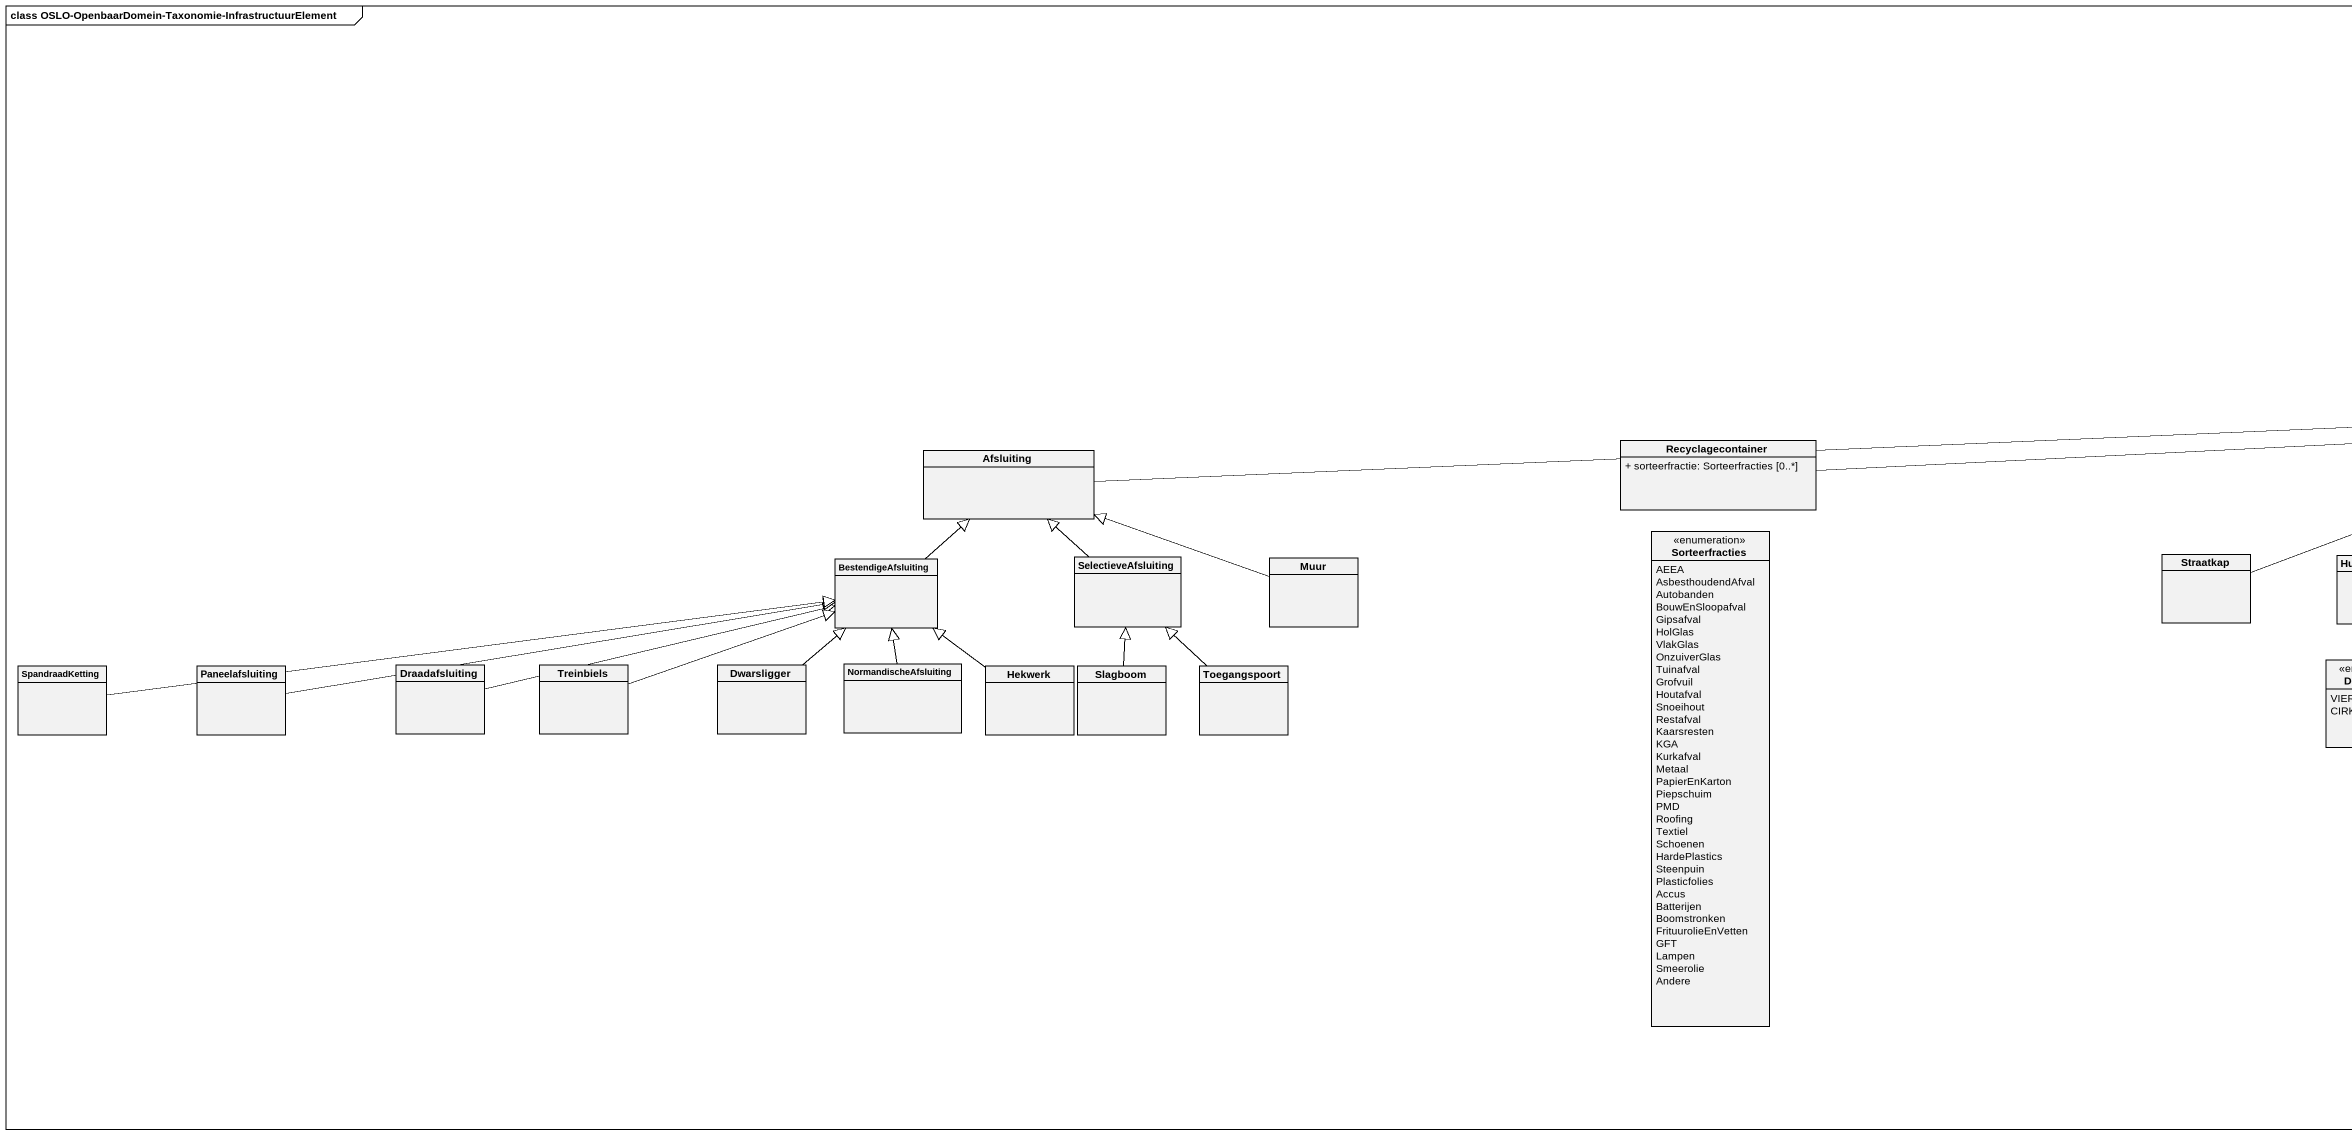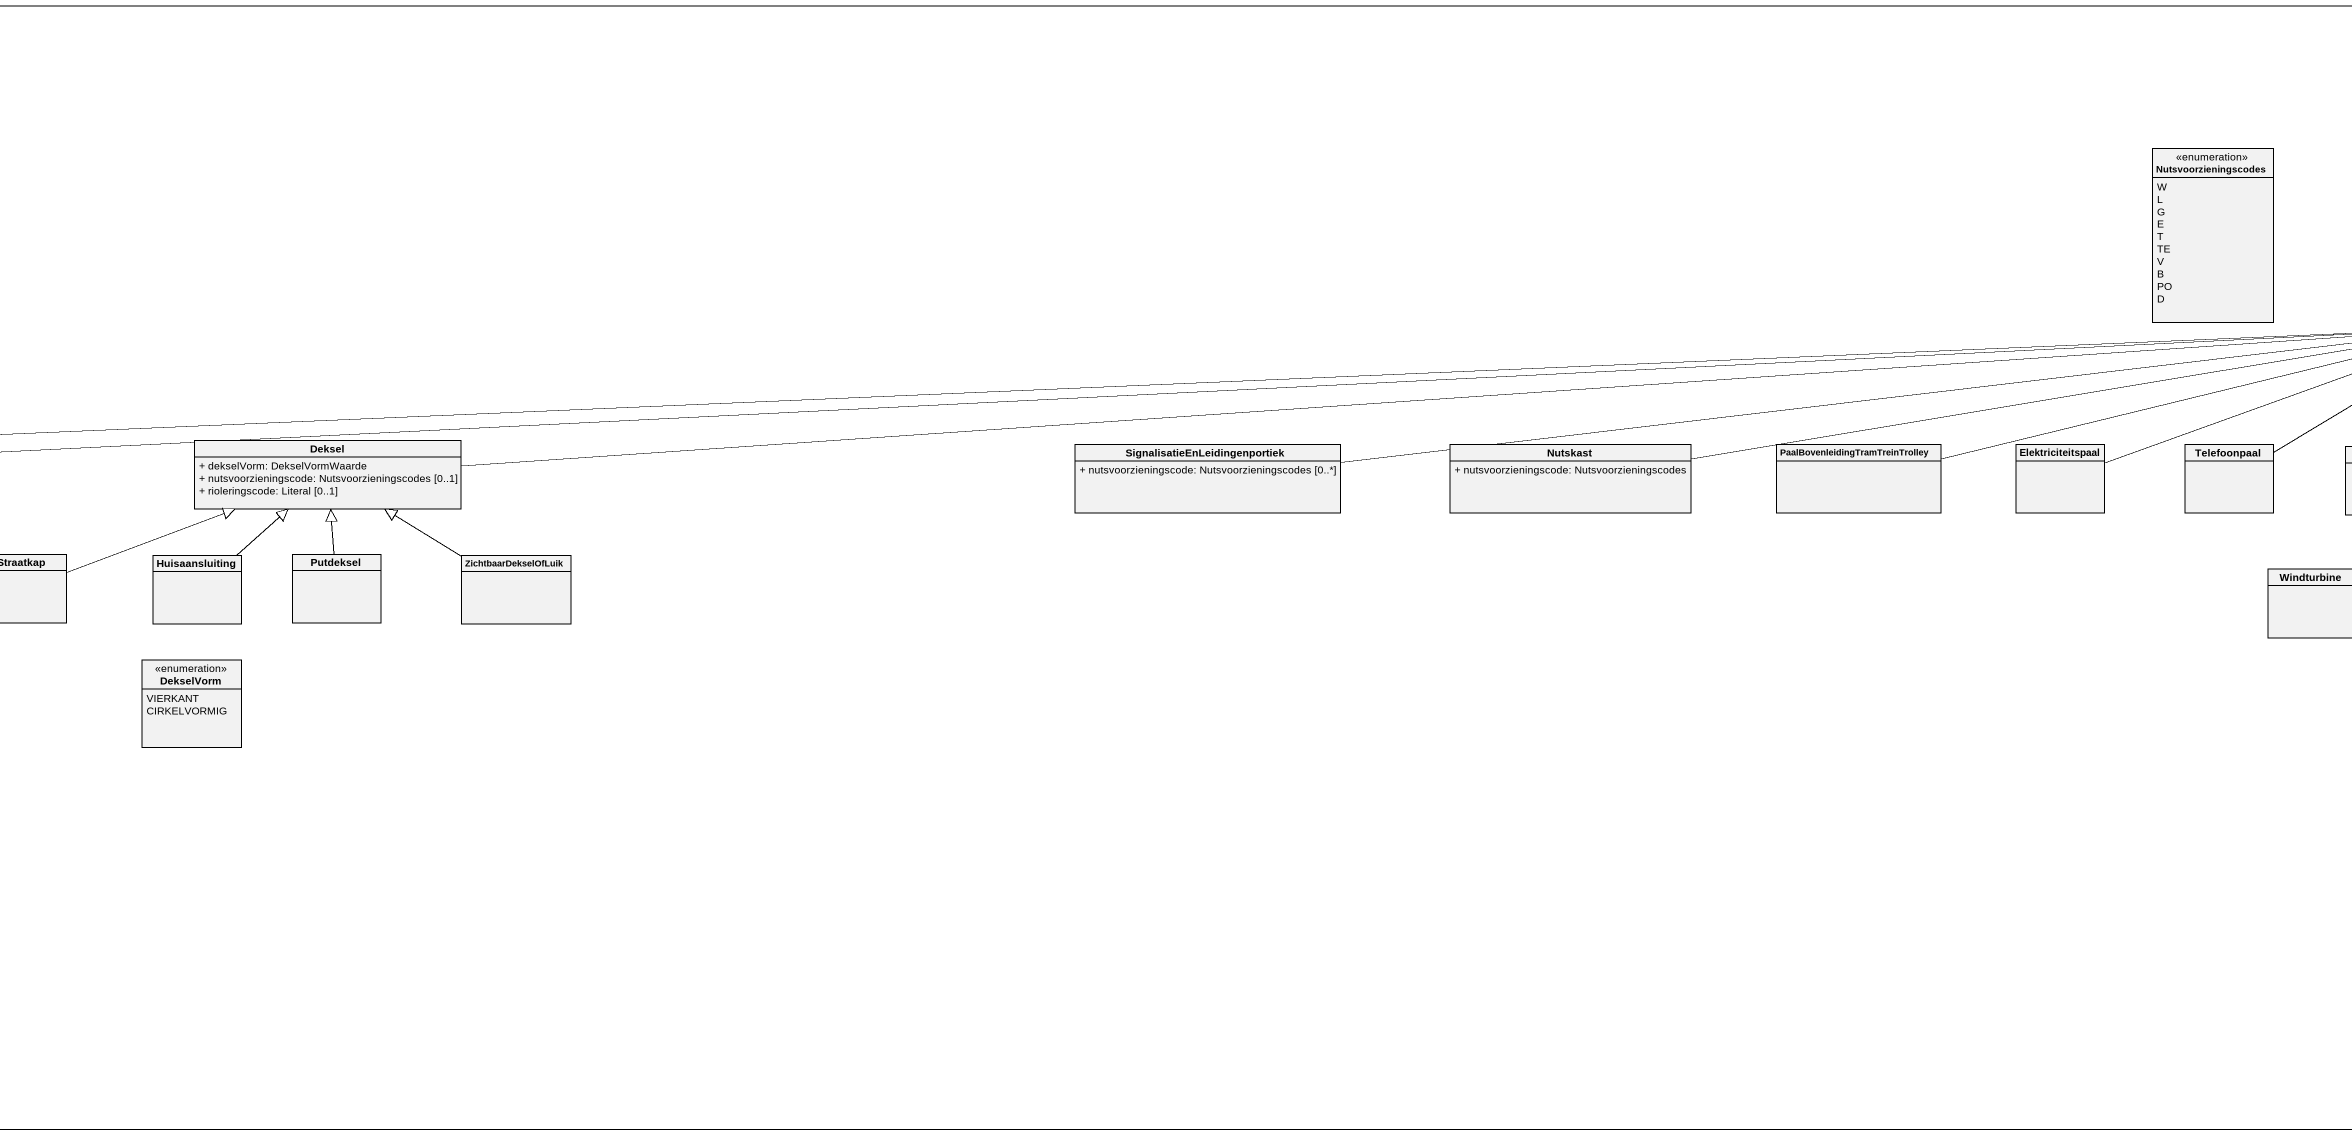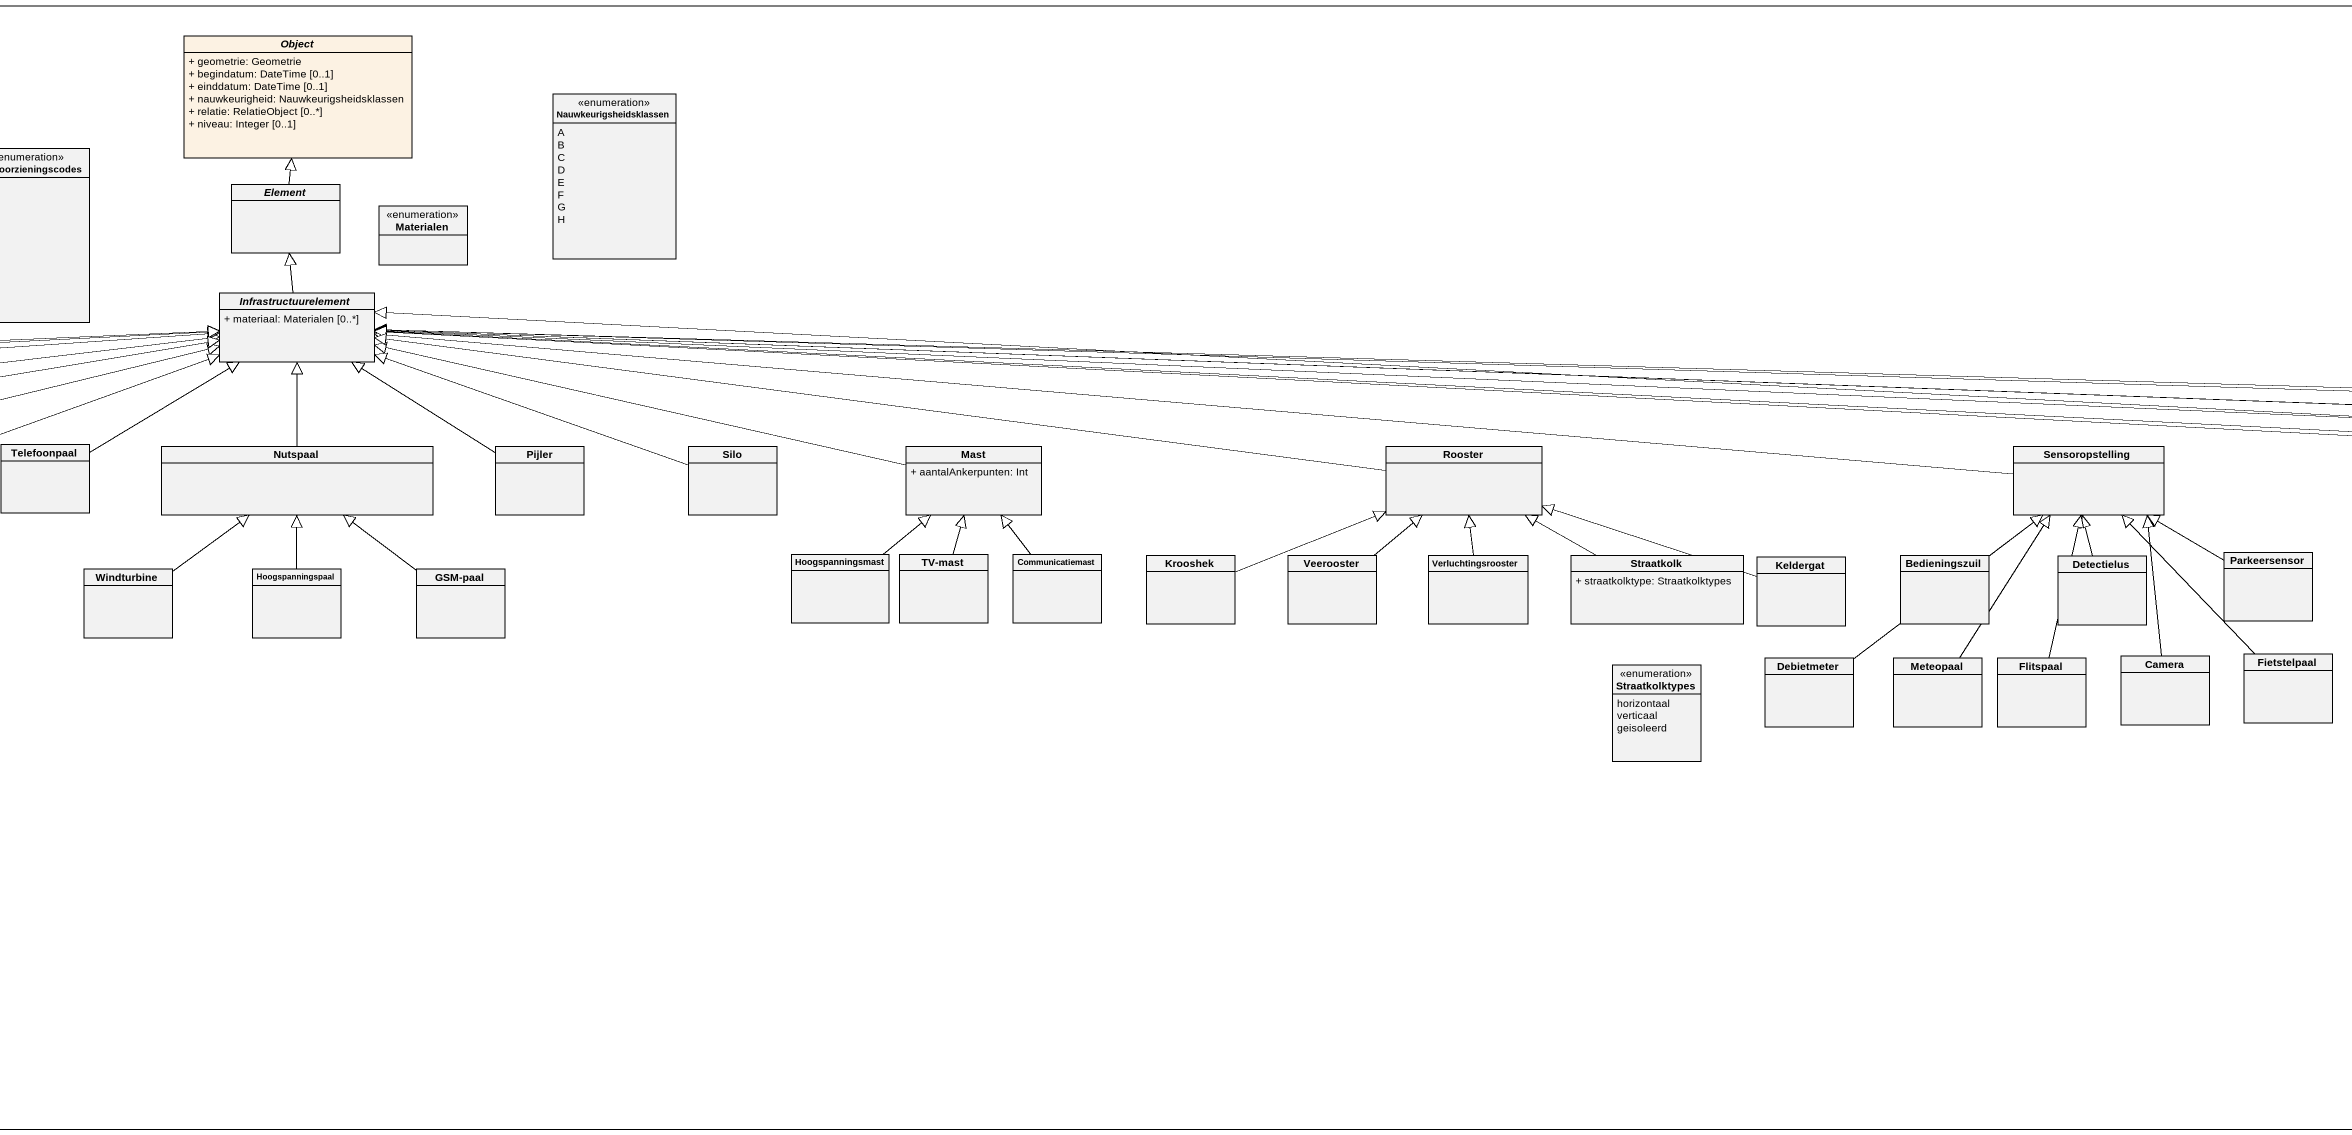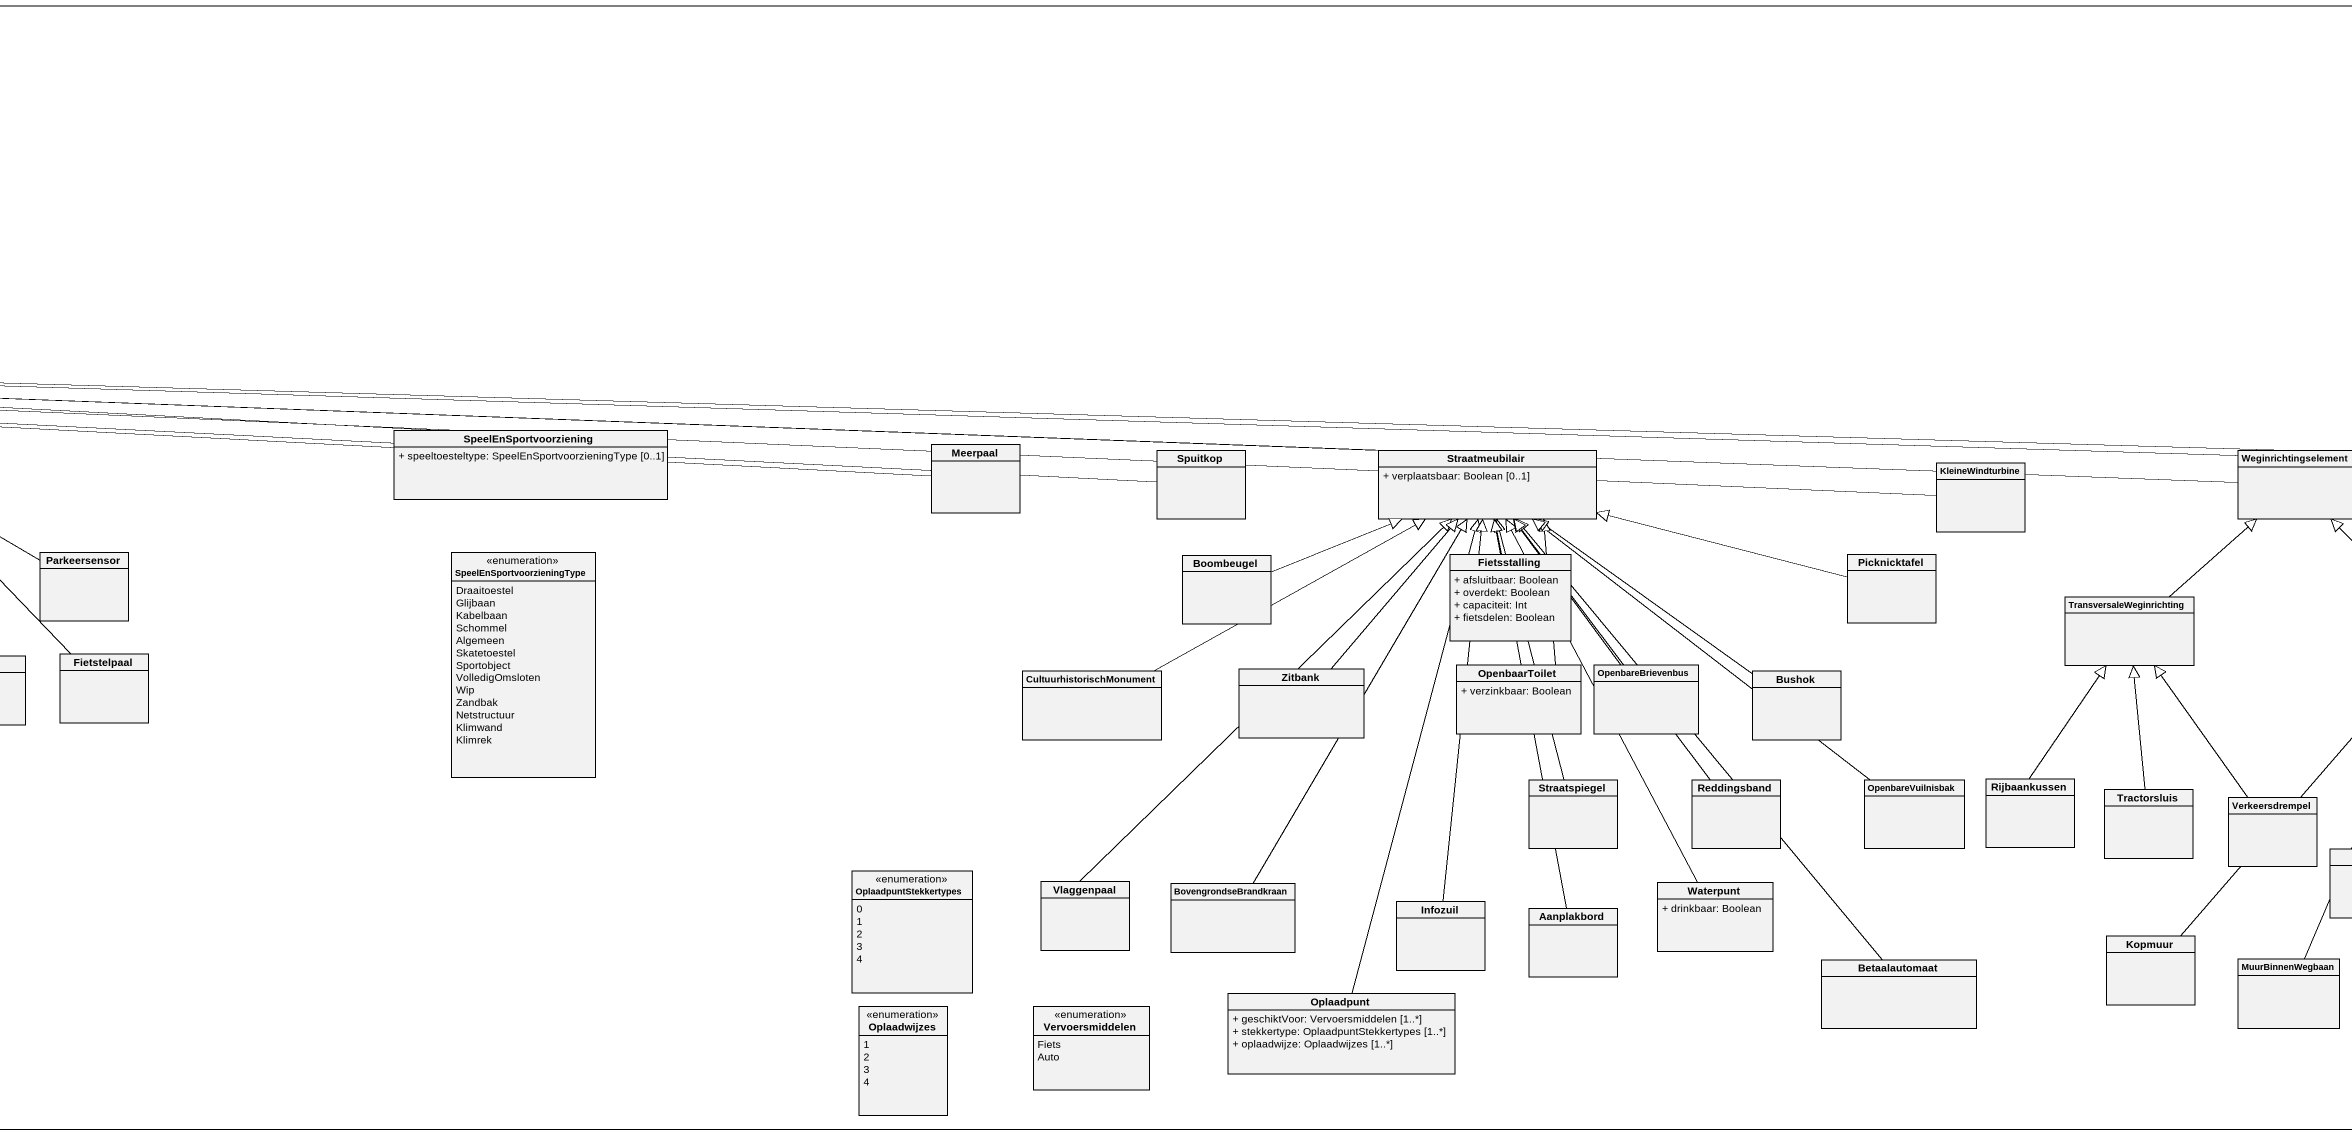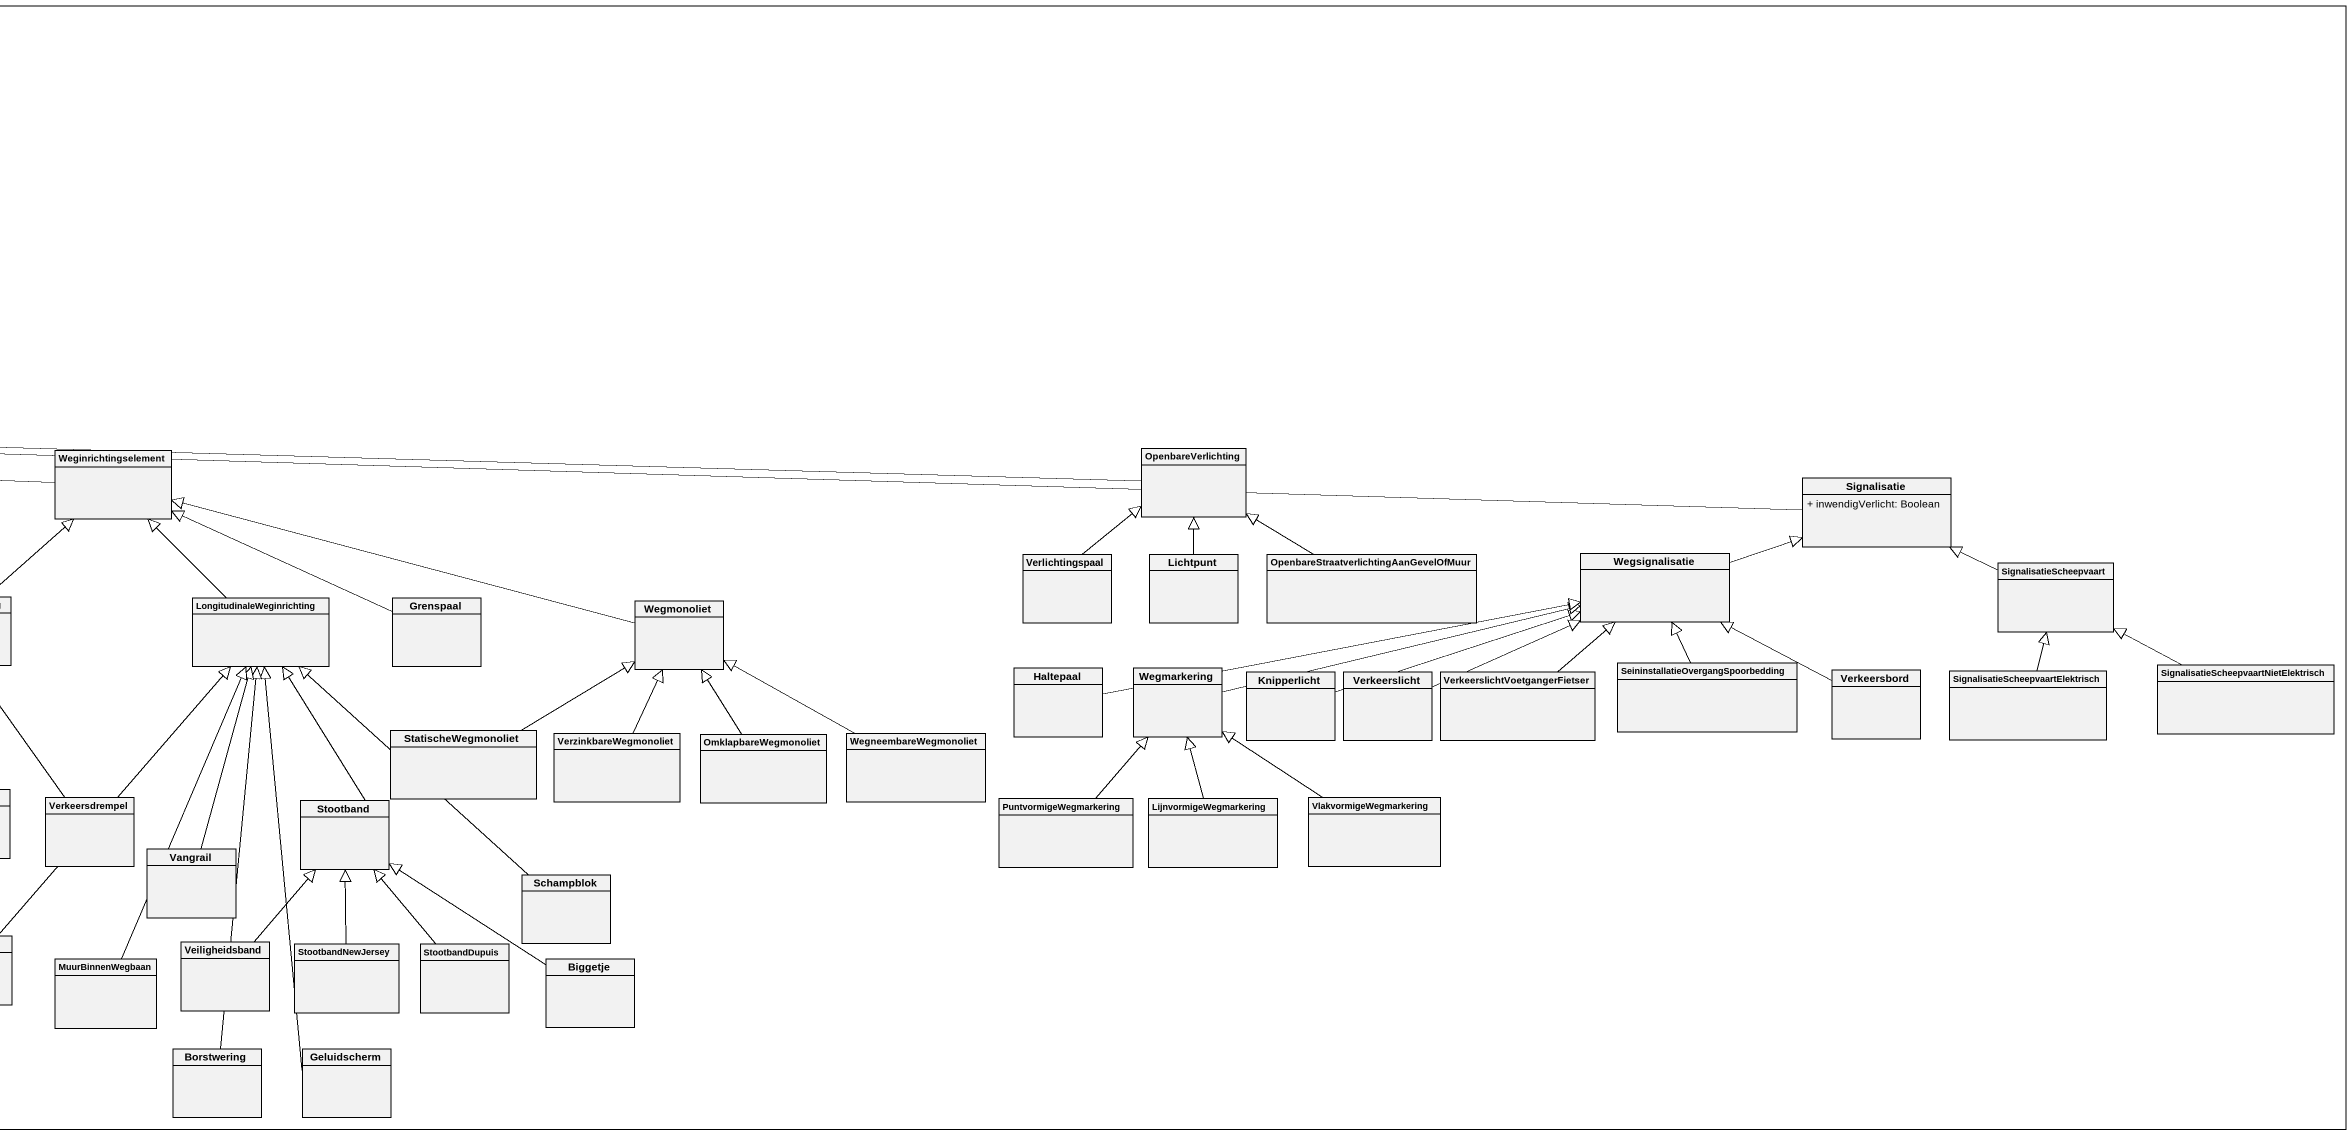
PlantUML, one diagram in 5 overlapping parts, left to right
@startuml
mainframe class OSLO-OpenbaarDomein-Taxonomie-InfrastructuurElement
hide circle
hide empty members
skinparam classAttributeIconSize 0
abstract class "Object" as Object_ #FCF2E3 {
  + geometrie: Geometrie
  + begindatum: DateTime [0..1]
  + einddatum: DateTime [0..1]
  + nauwkeurigheid: Nauwkeurigsheidsklassen
  + relatie: RelatieObject [0..*]
  + niveau: Integer [0..1]
}
enum Nauwkeurigsheidsklassen {
  A
  B
  C
  D
  E
  F
  G
  H
}
enum Nutsvoorzieningscodes {
  W
  L
  G
  E
  T
  TE
  V
  B
  PO
  D
}
abstract class Element
enum Materialen
abstract class Infrastructuurelement {
  + materiaal: Materialen [0..*]
}
class Recyclagecontainer {
  + sorteerfractie: Sorteerfracties [0..*]
}
class Deksel {
  + dekselVorm: DekselVormWaarde
  + nutsvoorzieningscode: Nutsvoorzieningscodes [0..1]
  + rioleringscode: Literal [0..1]
}
class SpeelEnSportvoorziening {
  + speeltoesteltype: SpeelEnSportvoorzieningType [0..1]
}
class Afsluiting
class "SignalisatieEnLeidingenportiek" as SignalisatieEnLeidingenporti {
  + nutsvoorzieningscode: Nutsvoorzieningscodes [0..*]
}
class Nutskast {
  + nutsvoorzieningscode: Nutsvoorzieningscodes
}
class "PaalBovenleidingTramTreinTrolley" as PaalBovenleidingTramTreinTro
class Elektriciteitspaal
class Telefoonpaal
class Nutspaal
class Pijler
class Silo
class Mast {
  + aantalAnkerpunten: Int
}
class Rooster
class Sensoropstelling
class Meerpaal
class Spuitkop
class Straatmeubilair {
  + verplaatsbaar: Boolean [0..1]
}
class KleineWindturbine
class Weginrichtingselement
class OpenbareVerlichting
class Signalisatie {
  + inwendigVerlicht: Boolean
}
class BestendigeAfsluiting
class SelectieveAfsluiting
class Muur
enum Sorteerfracties {
  AEEA
  AsbesthoudendAfval
  Autobanden
  BouwEnSloopafval
  Gipsafval
  HolGlas
  VlakGlas
  OnzuiverGlas
  Tuinafval
  Grofvuil
  Houtafval
  Snoeihout
  Restafval
  Kaarsresten
  KGA
  Kurkafval
  Metaal
  PapierEnKarton
  Piepschuim
  PMD
  Roofing
  Textiel
  Schoenen
  HardePlastics
  Steenpuin
  Plasticfolies
  Accus
  Batterijen
  Boomstronken
  FrituurolieEnVetten
  GFT
  Lampen
  Smeerolie
  Andere
}
class Straatkap
class Huisaansluiting
class Putdeksel
class ZichtbaarDekselOfLuik
class Windturbine
class Hoogspanningspaal
class "GSM-paal" as GSM_paal
class Hoogspanningsmast
class "TV-mast" as TV_mast
class Communicatiemast
class Krooshek
class Veerooster
class Verluchtingsrooster
class Straatkolk {
  + straatkolktype: Straatkolktypes
}
class Keldergat
class Bedieningszuil
class Detectielus
class Parkeersensor
enum SpeelEnSportvoorzieningType {
  Draaitoestel
  Glijbaan
  Kabelbaan
  Schommel
  Algemeen
  Skatetoestel
  Sportobject
  VolledigOmsloten
  Wip
  Zandbak
  Netstructuur
  Klimwand
  Klimrek
}
class Boombeugel
class Fietsstalling {
  + afsluitbaar: Boolean
  + overdekt: Boolean
  + capaciteit: Int
  + fietsdelen: Boolean
}
class Picknicktafel
class Verlichtingspaal
class Lichtpunt
class "OpenbareStraatverlichtingAanGevelOfMuur" as OpenbareStraatverlichtingAan
class Wegsignalisatie
class SignalisatieScheepvaart
class TransversaleWeginrichting
class LongitudinaleWeginrichting
class Grenspaal
class Wegmonoliet
class NormandischeAfsluiting
enum DekselVorm {
  VIERKANT
  CIRKELVORMIG
}
class Debietmeter
class Meteopaal
class Flitspaal
class Camera
class Fietstelpaal
class "SeininstallatieOvergangSpoorbedding" as SeininstallatieOvergangSpoor
class SpandraadKetting
class Paneelafsluiting
class Draadafsluiting
class Treinbiels
class Dwarsligger
class Hekwerk
class Slagboom
class Toegangspoort
enum Straatkolktypes {
  horizontaal
  verticaal
  geisoleerd
}
class CultuurhistorischMonument
class Zitbank
class OpenbaarToilet {
  + verzinkbaar: Boolean
}
class OpenbareBrievenbus
class Bushok
class Haltepaal
class Wegmarkering
class Knipperlicht
class Verkeerslicht
class "VerkeerslichtVoetgangerFietser" as VerkeerslichtVoetgangerFiets
class Verkeersbord
class "SignalisatieScheepvaartElektrisch" as SignalisatieScheepvaartElekt
class "SignalisatieScheepvaartNietElektrisch" as SignalisatieScheepvaartNietE
class StatischeWegmonoliet
class VerzinkbareWegmonoliet
class OmklapbareWegmonoliet
class WegneembareWegmonoliet
class Straatspiegel
class Reddingsband
class OpenbareVuilnisbak
class Rijbaankussen
class Tractorsluis
class Verkeersdrempel
class VlakvormigeWegmarkering
class Stootband
class PuntvormigeWegmarkering
class LijnvormigeWegmarkering
enum OplaadpuntStekkertypes {
  0
  1
  2
  3
  4
}
class Vlaggenpaal
class BovengrondseBrandkraan
class Waterpunt {
  + drinkbaar: Boolean
}
class Vangrail
class Schampblok
class Infozuil
class Aanplakbord
class Betaalautomaat
class Kopmuur
class MuurBinnenWegbaan
class Veiligheidsband
class StootbandNewJersey
class StootbandDupuis
class Biggetje
enum Oplaadwijzes {
  1
  2
  3
  4
}
enum Vervoersmiddelen {
  Fiets
  Auto
}
class Oplaadpunt {
  + geschiktVoor: Vervoersmiddelen [1..*]
  + stekkertype: OplaadpuntStekkertypes [1..*]
  + oplaadwijze: Oplaadwijzes [1..*]
}
class Borstwering
class Geluidscherm
Element -up-|> Object_
Infrastructuurelement -up-|> Element
Recyclagecontainer -right-|> Infrastructuurelement
Deksel -right-|> Infrastructuurelement
SpeelEnSportvoorziening -left-|> Infrastructuurelement
Afsluiting -right-|> Infrastructuurelement
SignalisatieEnLeidingenporti -right-|> Infrastructuurelement
Nutskast -right-|> Infrastructuurelement
PaalBovenleidingTramTreinTro -right-|> Infrastructuurelement
Elektriciteitspaal -right-|> Infrastructuurelement
Telefoonpaal -up-|> Infrastructuurelement
Nutspaal -up-|> Infrastructuurelement
Pijler -up-|> Infrastructuurelement
Silo -left-|> Infrastructuurelement
Mast -left-|> Infrastructuurelement
Rooster -left-|> Infrastructuurelement
Sensoropstelling -left-|> Infrastructuurelement
Meerpaal -left-|> Infrastructuurelement
Spuitkop -left-|> Infrastructuurelement
Straatmeubilair -left-|> Infrastructuurelement
KleineWindturbine -left-|> Infrastructuurelement
Weginrichtingselement -left-|> Infrastructuurelement
OpenbareVerlichting -left-|> Infrastructuurelement
Signalisatie -left-|> Infrastructuurelement
BestendigeAfsluiting -up-|> Afsluiting
SelectieveAfsluiting -up-|> Afsluiting
Muur -left-|> Afsluiting
Straatkap -right-|> Deksel
Huisaansluiting -up-|> Deksel
Putdeksel -up-|> Deksel
ZichtbaarDekselOfLuik -up-|> Deksel
Windturbine -up-|> Nutspaal
Hoogspanningspaal -up-|> Nutspaal
GSM_paal -up-|> Nutspaal
Hoogspanningsmast -up-|> Mast
TV_mast -up-|> Mast
Communicatiemast -up-|> Mast
Krooshek -right-|> Rooster
Veerooster -up-|> Rooster
Verluchtingsrooster -up-|> Rooster
Straatkolk -left-|> Rooster
Keldergat -left-|> Rooster
Bedieningszuil -up-|> Sensoropstelling
Detectielus -up-|> Sensoropstelling
Parkeersensor -left-|> Sensoropstelling
Boombeugel -right-|> Straatmeubilair
Fietsstalling -up-|> Straatmeubilair
Picknicktafel -left-|> Straatmeubilair
Verlichtingspaal -up-|> OpenbareVerlichting
Lichtpunt -up-|> OpenbareVerlichting
OpenbareStraatverlichtingAan -left-|> OpenbareVerlichting
Wegsignalisatie -right-|> Signalisatie
SignalisatieScheepvaart -left-|> Signalisatie
TransversaleWeginrichting -up-|> Weginrichtingselement
LongitudinaleWeginrichting -up-|> Weginrichtingselement
Grenspaal -left-|> Weginrichtingselement
Wegmonoliet -left-|> Weginrichtingselement
NormandischeAfsluiting -up-|> BestendigeAfsluiting
Debietmeter -up-|> Sensoropstelling
Meteopaal -up-|> Sensoropstelling
Flitspaal -up-|> Sensoropstelling
Camera -up-|> Sensoropstelling
Fietstelpaal -up-|> Sensoropstelling
SeininstallatieOvergangSpoor -up-|> Wegsignalisatie
SpandraadKetting -right-|> BestendigeAfsluiting
Paneelafsluiting -right-|> BestendigeAfsluiting
Draadafsluiting -right-|> BestendigeAfsluiting
Treinbiels -right-|> BestendigeAfsluiting
Dwarsligger -up-|> BestendigeAfsluiting
Hekwerk -up-|> BestendigeAfsluiting
Slagboom -up-|> SelectieveAfsluiting
Toegangspoort -up-|> SelectieveAfsluiting
CultuurhistorischMonument -right-|> Straatmeubilair
Zitbank -up-|> Straatmeubilair
OpenbaarToilet -up-|> Straatmeubilair
OpenbareBrievenbus -up-|> Straatmeubilair
Bushok -up-|> Straatmeubilair
Haltepaal -right-|> Wegsignalisatie
Wegmarkering -right-|> Wegsignalisatie
Knipperlicht -right-|> Wegsignalisatie
Verkeerslicht -right-|> Wegsignalisatie
VerkeerslichtVoetgangerFiets -up-|> Wegsignalisatie
Verkeersbord -left-|> Wegsignalisatie
SignalisatieScheepvaartElekt -up-|> SignalisatieScheepvaart
SignalisatieScheepvaartNietE -left-|> SignalisatieScheepvaart
StatischeWegmonoliet -up-|> Wegmonoliet
VerzinkbareWegmonoliet -up-|> Wegmonoliet
OmklapbareWegmonoliet -up-|> Wegmonoliet
WegneembareWegmonoliet -left-|> Wegmonoliet
Straatspiegel -up-|> Straatmeubilair
Reddingsband -up-|> Straatmeubilair
OpenbareVuilnisbak -up-|> Straatmeubilair
Rijbaankussen -up-|> TransversaleWeginrichting
Tractorsluis -up-|> TransversaleWeginrichting
Verkeersdrempel -up-|> TransversaleWeginrichting
VlakvormigeWegmarkering -up-|> Wegmarkering
Stootband -up-|> LongitudinaleWeginrichting
PuntvormigeWegmarkering -up-|> Wegmarkering
LijnvormigeWegmarkering -up-|> Wegmarkering
Vlaggenpaal -up-|> Straatmeubilair
BovengrondseBrandkraan -up-|> Straatmeubilair
Waterpunt -up-|> Straatmeubilair
Vangrail -up-|> LongitudinaleWeginrichting
Schampblok -up-|> LongitudinaleWeginrichting
Infozuil -up-|> Straatmeubilair
Aanplakbord -up-|> Straatmeubilair
Betaalautomaat -up-|> Straatmeubilair
Kopmuur -up-|> LongitudinaleWeginrichting
MuurBinnenWegbaan -up-|> LongitudinaleWeginrichting
Veiligheidsband -up-|> Stootband
StootbandNewJersey -up-|> Stootband
StootbandDupuis -up-|> Stootband
Biggetje -up-|> Stootband
Oplaadpunt -up-|> Straatmeubilair
Borstwering -up-|> LongitudinaleWeginrichting
Geluidscherm -up-|> LongitudinaleWeginrichting
@enduml
